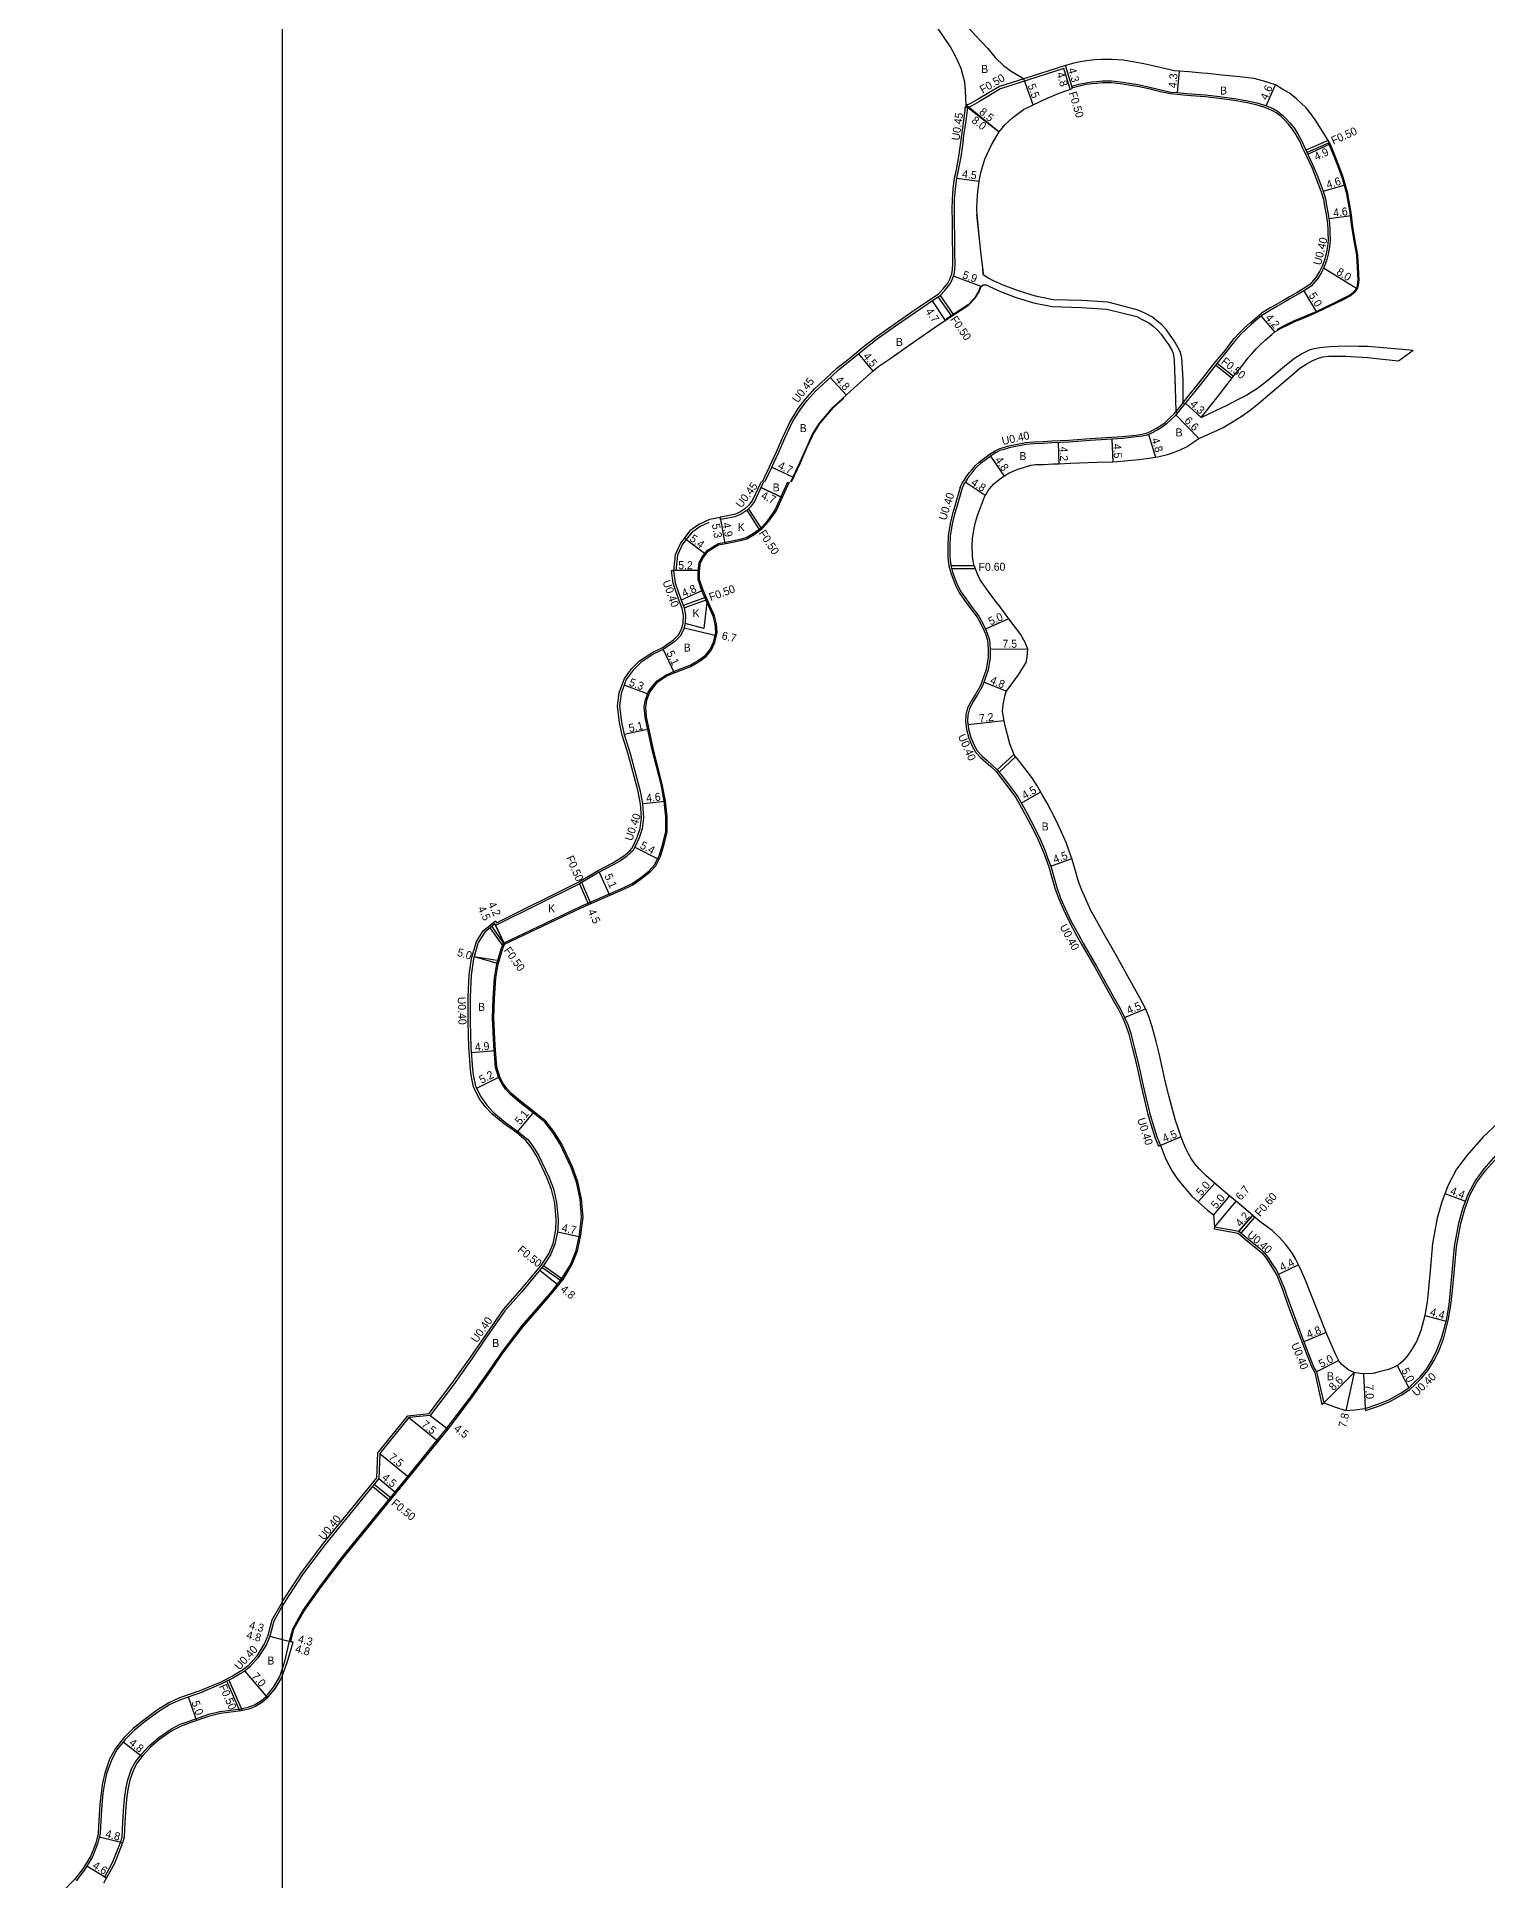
# Model space of a CAD drawing. Header units: metres. Extents: x 0 to 4000, y -99000 to -96000.
# Drawn here: x 3151 to 3440.8, y -97726.1 to -97357.6 of the extents above; entities that cross this region are included whole.
import ezdxf

# ---------------------------------------------------------------- set-up
doc = ezdxf.new("R2010")
doc.units = ezdxf.units.M
doc.header["$LTSCALE"] = 2.5
for name, color, linetype in [('側溝・桝', 7, 'Continuous'), ('図郭', 7, 'Continuous'), ('幅員', 7, 'Continuous'), ('歩道・分離帯・安全施設', 7, 'Continuous'), ('舗装', 7, 'Continuous'), ('道路', 7, 'Continuous')]:
    doc.layers.add(name, color=color, linetype=linetype)
doc.styles.get("Standard").update_dxf_attribs({"font": ''})
doc.styles.get('Standard').set_extended_font_data('@MS PGothic')

msp = doc.modelspace()

# ---------------------------------------------------------------- linework, layer by layer
at = {"layer": '側溝・桝'}
for points in [[(3348.19, -97366.02), (3343.35, -97367.58), (3339.09, -97370.1), (3337.68, -97370.88), (3337.18, -97371.17), (3336.69, -97371.19)], [(3295.96, -97446.57), (3296.9, -97444.58), (3298.77, -97440.62), (3300.06, -97437.68), (3301.15, -97435.26), (3301.53, -97434.5), (3302.29, -97433.28), (3303.13, -97431.91), (3304.53, -97430.1), (3306.37, -97427.99), (3308.5, -97426.03), (3310.85, -97423.87), (3313.14, -97422.05), (3313.5, -97421.77), (3316.11, -97419.62), (3318.64, -97417.66), (3322.29, -97415.05), (3327.37, -97411.53), (3330.08, -97409.71), (3331.17, -97409), (3332.1, -97408.02), (3333.03, -97406.84), (3333.44, -97406.04), (3333.83, -97404.98), (3333.96, -97404.15), (3334.04, -97402.94), (3334, -97401.02), (3333.95, -97397.94), (3333.93, -97394.49), (3333.87, -97392.07), (3333.92, -97390.07), (3334.1, -97388.03), (3334.38, -97385.81), (3334.66, -97384.52), (3335.23, -97381.52), (3335.57, -97379.21), (3335.81, -97377.28), (3336.22, -97374.37), (3336.51, -97372.25), (3336.49, -97371.69), (3336.68, -97371.69)], [(3404.04, -97380.07), (3405.81, -97383.9), (3406.57, -97385.78), (3407.65, -97388.63), (3408.08, -97390.08), (3408.23, -97390.98), (3408.69, -97393.52), (3408.88, -97395), (3408.95, -97396.17), (3408.98, -97396.78), (3409.04, -97398.17), (3408.92, -97399.56), (3408.65, -97400.97), (3408.31, -97402.3), (3407.82, -97403.49), (3407.32, -97404.53), (3406.57, -97405.75), (3405.71, -97406.74), (3405.34, -97407.13), (3404.06, -97408.02), (3402.8, -97408.72), (3401.27, -97409.61), (3399.96, -97410.37), (3398.57, -97411.17), (3397.44, -97411.83), (3395.7, -97412.85)], [(3409.02, -97378.34), (3404.59, -97380.29)], [(3409.26, -97378.78), (3404.8, -97380.74)], [(3331.04, -97409.63), (3333.74, -97413.48)], [(3331.46, -97409.35), (3334.15, -97413.2)], [(3386.55, -97423.24), (3389.83, -97425.86)], [(3386.85, -97422.84), (3390.13, -97425.47)], [(3380.33, -97431.05), (3379.68, -97431.88), (3378.88, -97432.85)], [(3295.69, -97446.57), (3294.01, -97450.26), (3293.27, -97451.25), (3292.46, -97451.99), (3291.47, -97452.65), (3290.75, -97452.99), (3290.31, -97453.12), (3288.32, -97453.52), (3287.51, -97453.67), (3287.52, -97453.72)], [(3335.51, -97447.7), (3334.34, -97451.68), (3333.94, -97452.95), (3333.5, -97454.89), (3333.07, -97457.41), (3333.01, -97459.43), (3333.04, -97461.69), (3333.24, -97463.41), (3333.59, -97464.79), (3334.48, -97467.08), (3335.21, -97468.67), (3336.42, -97470.38), (3337.35, -97471.65), (3338.89, -97473.67), (3339.92, -97475.61), (3340.53, -97476.97), (3340.94, -97478.26), (3341.05, -97480.03), (3341.05, -97481.66), (3340.7, -97484.1), (3339.91, -97486.35), (3339.52, -97487.3), (3338.52, -97489.05), (3337.82, -97490.23), (3336.98, -97491.78), (3336.6, -97493.19), (3336.57, -97494.42), (3336.77, -97496.1), (3337.22, -97497.83), (3337.98, -97499.57), (3338.54, -97500.61), (3339.58, -97501.73), (3340.63, -97502.62), (3341.58, -97503.51), (3342.6, -97504.45), (3343.49, -97505.55), (3345.81, -97508.6), (3346.65, -97509.81), (3347.76, -97511.79), (3348.5, -97513.07), (3350.08, -97516.12), (3351.09, -97518.18), (3352.1, -97520.49), (3352.59, -97521.87), (3353.19, -97523.56), (3353.79, -97525.68), (3354.4, -97527.8), (3355.18, -97529.94), (3356.12, -97532.06), (3357.17, -97534.37), (3358.75, -97537.26), (3359.79, -97539.12), (3362.38, -97543.63), (3364.52, -97547.45), (3366.11, -97550.33), (3367.1, -97552.05), (3367.99, -97553.83), (3368.59, -97555.26), (3369.18, -97556.98), (3369.89, -97559.7), (3370.53, -97562.27), (3370.91, -97564.04), (3371.66, -97567.43), (3372.35, -97570.22), (3372.93, -97572.81), (3373.82, -97575.7), (3374.48, -97577.81), (3375.13, -97579.42)], [(3292.82, -97452.28), (3295.45, -97456.29)], [(3295.86, -97455.99), (3293.19, -97451.94)], [(3200, -97670.59), (3200.39, -97669.93), (3203.69, -97664.83), (3208.27, -97658.8), (3218.91, -97645.71), (3219.12, -97640.7), (3219.41, -97640.34), (3225.12, -97633.29), (3229.34, -97632.85), (3233.88, -97626.87), (3237.53, -97621.7), (3240.2, -97617.83), (3244.2, -97612.08), (3247.5, -97608.3), (3250.07, -97605.29), (3251.88, -97603.03), (3253.27, -97600.95), (3254.12, -97598.85), (3254.71, -97596.15), (3254.75, -97594.01), (3254.45, -97590.7), (3253.81, -97588.07), (3252.91, -97585.68), (3250.95, -97581.54), (3249.76, -97579.63), (3248.71, -97578.27), (3246.87, -97576.77), (3244.07, -97574.73), (3241.88, -97572.91), (3240.57, -97571.44), (3239.39, -97569.85), (3238.22, -97567.55), (3237.77, -97565.18), (3237.64, -97564.06), (3237.29, -97559.63), (3237.14, -97554.52), (3237.13, -97549.53), (3237.34, -97545.18), (3237.85, -97541.87), (3238.82, -97538.51), (3240.16, -97536.34), (3242.61, -97534.33), (3242.81, -97534.74), (3259.25, -97526.58), (3263.17, -97524.27), (3265.92, -97522.83), (3267.15, -97522.12), (3268.46, -97521.24), (3269.54, -97520.28), (3269.85, -97519.91), (3270.14, -97519.43), (3270.95, -97517.6), (3271.53, -97515.88), (3271.78, -97513.79), (3271.6, -97510.96), (3271.08, -97508.25), (3269.12, -97501), (3267.95, -97497.21), (3267.41, -97494.7), (3267, -97491.39), (3267.32, -97488.8), (3268.39, -97485.91), (3269.82, -97484), (3271.38, -97482.4), (3274.08, -97480.65), (3275.94, -97479.78), (3278.21, -97478.2), (3279.22, -97477.18), (3279.8, -97476.03), (3280.15, -97474.82), (3280.22, -97473.28), (3279.95, -97471.9), (3279.36, -97470.35), (3278.11, -97466.84), (3277.81, -97464.29), (3278.21, -97464.28)], [(3333.63, -97463.34), (3338.27, -97463.29)], [(3333.79, -97463.93), (3338.5, -97463.89)], [(3284.74, -97469.65), (3280.16, -97471.32)], [(3280.34, -97471.79), (3284.94, -97470.1)], [(3342.9, -97504.18), (3346.19, -97501.09)], [(3343.27, -97504.65), (3346.56, -97501.56)], [(3259.44, -97526.93), (3261.24, -97531.06)], [(3261.7, -97530.86), (3259.87, -97526.68)], [(3241.48, -97535.77), (3244.19, -97539.58)], [(3244.41, -97539.03), (3241.87, -97535.45)], [(3375.5, -97579.27), (3375.13, -97579.42)], [(3416.4, -97631.87), (3416.49, -97632.27), (3419.29, -97631.29), (3421.36, -97630.48), (3423.61, -97629.18), (3425.38, -97628.02), (3426.39, -97627.05), (3427.7, -97625.8), (3429.02, -97624.21), (3430.17, -97622.33), (3431.13, -97620.36), (3432.11, -97617.7), (3433.04, -97614.28), (3433.57, -97611.17), (3433.86, -97608.31), (3434.19, -97604.71), (3434.65, -97599.5), (3435.52, -97594.88), (3436.32, -97591.99), (3437.37, -97589.19), (3438.76, -97586.61), (3440.53, -97584.21), (3443.32, -97581.04)], [(3391.2, -97596.42), (3393.94, -97593.23)], [(3391.66, -97596.81), (3394.39, -97593.62)], [(3386.3, -97595.53), (3386.23, -97595.93)], [(3386.23, -97595.93), (3391.03, -97596.79), (3392.5, -97598.05), (3394.96, -97600.04), (3395.74, -97600.76), (3396.66, -97601.82), (3397.59, -97603.26), (3398.32, -97604.43), (3398.75, -97605.21), (3399.83, -97607.86), (3400.4, -97609.48), (3401.53, -97612.56), (3403.81, -97618.65), (3405.69, -97623.47), (3406.33, -97624.68), (3407.79, -97631.02), (3408.13, -97630.72)], [(3255.82, -97606.42), (3251.89, -97603.65)], [(3252.2, -97603.26), (3256.14, -97606.03)], [(3218.04, -97647.41), (3221.53, -97650.26)], [(3221.85, -97649.87), (3218.36, -97647.03)], [(3200, -97670.59), (3199.48, -97671.48), (3197.95, -97674.2), (3197.15, -97677.24), (3196.47, -97678.85), (3194.87, -97681.42), (3193.18, -97683.28), (3192.28, -97684.05)], [(3192.28, -97684.05), (3190.08, -97685.35), (3187.57, -97686.6), (3183.52, -97688.31), (3179.49, -97689.71), (3177.37, -97690.7), (3175.09, -97692.07), (3172.43, -97694.07), (3170.21, -97695.86), (3168.28, -97697.77), (3166.65, -97699.84), (3165.48, -97701.97), (3164.53, -97704.76), (3164.07, -97706.77), (3163.79, -97708.78), (3163.56, -97711.05), (3163.38, -97714.22), (3163.22, -97716.79), (3162.73, -97718.75), (3161.74, -97721.29), (3160.14, -97723.87), (3158.5, -97726), (3156.04, -97728.53)], [(3191.51, -97692.32), (3188.9, -97686.38)], [(3189.34, -97686.16), (3192.02, -97692.23)]]:
    msp.add_lwpolyline(points, dxfattribs=at)
at = {"layer": '側溝・桝', "flags": 128}
for points in [[(3357.44, -97368.11), (3356.2, -97363.97), (3343.56, -97368.04), (3339.34, -97370.53), (3337.92, -97371.32), (3337.33, -97371.66), (3336.94, -97371.68)], [(3357.77, -97367.46), (3356.53, -97363.33)], [(3404.04, -97380.07), (3403.34, -97378.5), (3402.63, -97377.2), (3401.81, -97376.01), (3401.08, -97375.07), (3400.32, -97374.24), (3399.61, -97373.56), (3398.66, -97372.82), (3397.71, -97372.27), (3396.2, -97371.68), (3394.67, -97371.23), (3392.48, -97370.74), (3390.17, -97370.35), (3387.28, -97369.93), (3384.45, -97369.64), (3383.45, -97369.56), (3380.77, -97369.32), (3378.82, -97369.16), (3377.54, -97369.04), (3375.49, -97368.6), (3373.54, -97368.11), (3371.26, -97367.62), (3369.19, -97367.25), (3367.48, -97366.99), (3365.7, -97366.84), (3363.92, -97366.84), (3362.8, -97366.92), (3361.84, -97367.04), (3360.66, -97367.18), (3359.32, -97367.48), (3358.27, -97367.74), (3357.88, -97367.84)], [(3335.51, -97447.7), (3335.89, -97446.83), (3336.32, -97446.19), (3336.84, -97445.37), (3337.34, -97444.72), (3337.85, -97444.09), (3338.53, -97443.29), (3339.29, -97442.64), (3340.16, -97441.98), (3340.94, -97441.39), (3341.5, -97441.01), (3342.47, -97440.41), (3343.28, -97439.96), (3343.88, -97439.78), (3345.2, -97439.41), (3346.85, -97439.03), (3348.53, -97438.75), (3350.22, -97438.56), (3352.09, -97438.49), (3353.78, -97438.41), (3355.55, -97438.35), (3357.22, -97438.24), (3361.45, -97437.95), (3364.74, -97437.74), (3367.94, -97437.51), (3370.59, -97437.23), (3371.84, -97437.06), (3372.67, -97436.87), (3373.41, -97436.59), (3374.75, -97435.87), (3375.59, -97435.31), (3376.47, -97434.69), (3377.34, -97433.86), (3378.22, -97433.02), (3379.37, -97431.63), (3380.59, -97430.08), (3383.21, -97426.89), (3386.54, -97422.59), (3388.48, -97420.23), (3389.36, -97419.05), (3390.26, -97417.96), (3391.3, -97416.8), (3392.34, -97415.78), (3393.42, -97414.79), (3394.79, -97413.64), (3395.7, -97412.85)]]:
    msp.add_lwpolyline(points, dxfattribs=at)
at = {"layer": '図郭'}
for points in [[(2400, -97200), (3200, -97200), (3200, -97800), (2400, -97800)], [(3200, -97200), (3200, -97800), (4000, -97800), (4000, -97200)]]:
    msp.add_lwpolyline(points, close=True, dxfattribs=at)
at = {"layer": '幅員'}
for points in [[(3350.05, -97371.2), (3348.19, -97366.02)], [(3357.91, -97367.93), (3356.53, -97363.33)], [(3357.77, -97367.46), (3356.53, -97363.33)], [(3379.23, -97364.48), (3378.88, -97368.77)], [(3336.69, -97371.19), (3343.26, -97376.58)], [(3336.94, -97371.68), (3343.26, -97376.58)], [(3334.83, -97385.89), (3339.29, -97386.45)], [(3339.67, -97407.5), (3334.13, -97405.47)], [(3408.11, -97403.81), (3414.92, -97408.01)], [(3329.86, -97410.4), (3332.48, -97414.31)], [(3398.4, -97416.6), (3395.64, -97413.43)], [(3315.18, -97420.97), (3318.03, -97424.45)], [(3312.77, -97429.24), (3309.51, -97425.71)], [(3378.57, -97433.22), (3383.21, -97437.92)], [(3297.85, -97443.63), (3302.1, -97445.64)], [(3340.47, -97449.33), (3336.47, -97446.68)], [(3299.92, -97449.7), (3295.65, -97447.75)], [(3287.52, -97453.72), (3288.46, -97458.93)], [(3287.59, -97454.11), (3288.46, -97458.93)], [(3284.65, -97461.1), (3280.35, -97457.83)], [(3283.41, -97464.31), (3278.21, -97464.28)], [(3284.12, -97468.26), (3279.73, -97470.21)], [(3280.3, -97475.76), (3286.79, -97477.31)], [(3345.12, -97474), (3340.55, -97476.04)], [(3276.14, -97480.13), (3278.31, -97484.74)], [(3341.45, -97480.01), (3348.95, -97480)], [(3273.3, -97489.08), (3268.33, -97487.23)], [(3344.67, -97488.46), (3340.22, -97486.66)], [(3344.22, -97494.38), (3337.06, -97495.2)], [(3273.32, -97496.04), (3268.34, -97497.11)], [(3347.66, -97510.8), (3351.58, -97508.59)], [(3272.1, -97510.92), (3276.57, -97510.41)], [(3270.5, -97519.61), (3275.3, -97522.09)], [(3263.36, -97524.62), (3265.39, -97529.24)], [(3353.57, -97523.44), (3357.81, -97521.92)], [(3259.44, -97526.93), (3261.24, -97531.06)], [(3242.47, -97534.97), (3244.41, -97539.03)], [(3242.62, -97535.28), (3244.41, -97539.03)], [(3238.37, -97541.51), (3243.18, -97542.9)], [(3368.35, -97553.66), (3372.51, -97551.93)], [(3237.77, -97560.71), (3242.66, -97560.31)], [(3243.46, -97565.51), (3238.83, -97567.87)], [(3247.11, -97576.46), (3250.34, -97572.51)], [(3432.36, -97588.87), (3436.48, -97590.42)], [(3255.04, -97596.53), (3259.63, -97597.54)], [(3251.47, -97604.17), (3255.22, -97607.17)], [(3428.35, -97613.24), (3432.6, -97614.4)], [(3225.33, -97633.67), (3231.15, -97638.39)], [(3229.55, -97633.23), (3233.13, -97635.95)], [(3219.51, -97640.85), (3225.33, -97645.58)], [(3219.31, -97645.86), (3222.8, -97648.7)], [(3197.53, -97677.37), (3200, -97678.02)], [(3197.53, -97677.37), (3200, -97678.02)], [(3200, -97678.02), (3202.17, -97678.59)], [(3200, -97678.02), (3201.69, -97678.46)], [(3192.52, -97684.38), (3197.08, -97689.69)], [(3181.21, -97689.53), (3182.86, -97694.25)], [(3168.24, -97698.47), (3172.01, -97701.44)], [(3168.1, -97718.71), (3163.44, -97717.56)], [(3160.97, -97723.29), (3164.88, -97725.71)]]:
    msp.add_lwpolyline(points, dxfattribs=at)
at = {"layer": '幅員', "flags": 128}
for points in [[(3396.63, -97371.42), (3398.49, -97367.21)], [(3404.95, -97381.07), (3409.4, -97379.02)], [(3408.03, -97388.5), (3412.44, -97387.19)], [(3413.72, -97393.42), (3409.15, -97393.99)], [(3406.78, -97412.68), (3404.25, -97408.37)], [(3380.49, -97430.85), (3383.66, -97433.75)], [(3355.09, -97438.76), (3355.23, -97442.96)], [(3365.79, -97438.07), (3365.98, -97442.57)], [(3373.12, -97437.13), (3374.55, -97441.66)], [(3341.53, -97441.47), (3344.25, -97445.43)], [(3379.66, -97577.54), (3375.5, -97579.27)], [(3386.35, -97586.78), (3383.06, -97590.55)], [(3389.29, -97589.3), (3386.09, -97593.14)], [(3390.59, -97590.38), (3386.3, -97595.53)], [(3393.94, -97593.23), (3391.2, -97596.42)], [(3403.08, -97603.12), (3399.11, -97605.04)], [(3408.62, -97616.68), (3404.18, -97618.51)], [(3411.14, -97622.23), (3406.7, -97624.54)], [(3422.82, -97623.27), (3425.13, -97627.71)], [(3414.24, -97624.67), (3408.13, -97630.72)], [(3414.24, -97624.67), (3412.54, -97632.28)], [(3416.11, -97624.88), (3416.4, -97631.87)]]:
    msp.add_lwpolyline(points, dxfattribs=at)
at = {"layer": '歩道・分離帯・安全施設'}
for points in [[(3398.85, -97416.11), (3399.66, -97415.64), (3400.79, -97415.09), (3402.17, -97414.39), (3403.98, -97413.68), (3405.52, -97413.02), (3406.7, -97412.5), (3411.99, -97409.96), (3413.29, -97409.24), (3414.26, -97408.45), (3414.74, -97407.91), (3414.89, -97407.28), (3415.04, -97406.27), (3414.95, -97404.93), (3414.74, -97401.26), (3414.24, -97398.39), (3413.79, -97395.63), (3413.44, -97392.79), (3412.96, -97390.17), (3412.77, -97389), (3411.81, -97385.76), (3411.19, -97383.94), (3410.16, -97381.33), (3409.22, -97379.11), (3409.08, -97378.86)], [(3339.58, -97407.46), (3339.18, -97408.55), (3338.35, -97409.84), (3337.07, -97411.17), (3334.43, -97412.9), (3332.87, -97413.92), (3332.62, -97414.09)], [(3200, -97684.06), (3200.53, -97682.46), (3201.43, -97678.39), (3202.09, -97675.87), (3203.31, -97673.69), (3204.12, -97672.32), (3207.44, -97667.54), (3211.91, -97661.67), (3225.34, -97645.14), (3232.92, -97635.78), (3237.61, -97629.6), (3241.33, -97624.35), (3244.01, -97620.44), (3248.03, -97615.19), (3251.23, -97611.52), (3253.87, -97608.43), (3255.91, -97605.87), (3257.59, -97603.14), (3258.75, -97600.28), (3259.43, -97597.16), (3259.84, -97593.61), (3259.57, -97589.99), (3258.83, -97586.59), (3257.73, -97583.64), (3255.54, -97579.03), (3254.06, -97576.64), (3252.47, -97574.6), (3250.17, -97572.72), (3247.47, -97570.64), (3245.6, -97569.07), (3244.71, -97568.07), (3243.93, -97567.03), (3243.21, -97565.61), (3242.65, -97563.68), (3242.3, -97559.31), (3242.03, -97553.83), (3242.14, -97549.88), (3242.44, -97545.76), (3242.87, -97542.98), (3243.74, -97539.97), (3244.19, -97538.83), (3259.6, -97531.48), (3268.15, -97527.74), (3269.96, -97526.91), (3271.64, -97525.66), (3273.35, -97524.36), (3274.42, -97523.18), (3275.36, -97521.37), (3276.09, -97518.94), (3276.63, -97516.52), (3276.64, -97513.55), (3276.3, -97510.45), (3275.7, -97507.07), (3273.87, -97499.93), (3272.52, -97493.61), (3272.36, -97491.6), (3272.59, -97490.19), (3273.21, -97488.53), (3274.09, -97487.35), (3274.91, -97486.35), (3276.63, -97485.23), (3278.21, -97484.49), (3281.55, -97483.25), (3283.19, -97482.26), (3284.51, -97481.28), (3285.5, -97480.13), (3286.19, -97478.65), (3286.66, -97476.69), (3286.54, -97475.01), (3286.11, -97473.47), (3285.28, -97471.53), (3283.86, -97468.36), (3283.13, -97466.13), (3283.14, -97464.29), (3283.34, -97462.69), (3283.92, -97461.61), (3284.96, -97460.24), (3286.03, -97459.57), (3287.17, -97458.89), (3289.27, -97458.51), (3291.53, -97458.05), (3292.73, -97457.7), (3294.18, -97456.87), (3295.75, -97455.73), (3297.07, -97454.3), (3298.44, -97452.31), (3301.05, -97446.57)], [(3285.24, -97454.7), (3283.51, -97455.54), (3281.78, -97456.75), (3280.01, -97459.08), (3278.99, -97461.27), (3278.69, -97464.33)], [(3196.76, -97689.43), (3198.3, -97687.52), (3199.54, -97685.43), (3200, -97684.06)], [(3164.53, -97725.51), (3166.1, -97722.62), (3167.71, -97718.59), (3167.98, -97717.52), (3168.17, -97714.51), (3168.34, -97711.42), (3168.55, -97709.35), (3168.79, -97707.64), (3169.15, -97706.07), (3169.89, -97703.91), (3170.66, -97702.5), (3171.86, -97700.98), (3173.4, -97699.27), (3175.31, -97697.61), (3177.76, -97695.94), (3179.62, -97694.98), (3181.38, -97694.34), (3185.35, -97692.96), (3187.53, -97692.46), (3189.7, -97692.15), (3191.75, -97691.88), (3193.2, -97691.58), (3194.45, -97691.07), (3195.84, -97690.22), (3196.76, -97689.43)]]:
    msp.add_lwpolyline(points, dxfattribs=at)
at = {"layer": '歩道・分離帯・安全施設', "flags": 128}
for points in [[(3338.75, -97393.12), (3339.25, -97398.1), (3339.6, -97401.15), (3339.87, -97403.24), (3340.02, -97404.82), (3340, -97405.18)], [(3301.77, -97446.57), (3303.55, -97442.79), (3304.86, -97439.81), (3305.89, -97437.51), (3306.12, -97437.07), (3306.76, -97436.03), (3307.46, -97434.89), (3308.66, -97433.5), (3310.2, -97431.73), (3312.13, -97429.96), (3312.23, -97429.87)]]:
    msp.add_lwpolyline(points, dxfattribs=at)
at = {"layer": '舗装'}
for points in [[(3295.65, -97447.75), (3299.92, -97449.7)], [(3284.94, -97470.1), (3284.24, -97475.94), (3280.55, -97474.88)], [(3263.36, -97524.62), (3265.39, -97529.24)], [(3238.37, -97541.51), (3243.36, -97542.27)]]:
    msp.add_lwpolyline(points, dxfattribs=at)
at = {"layer": '道路'}
for points in [[(3333.08, -97350.75), (3335.54, -97354.01), (3338.47, -97357.27), (3340.98, -97359.95), (3342.48, -97361.72), (3344.21, -97363.39), (3345.87, -97364.63), (3347.46, -97365.57), (3348.19, -97366.02)], [(3336.68, -97371.69), (3336.69, -97371.19), (3336.56, -97368.39), (3336.44, -97366.65), (3335.66, -97363.94), (3334.7, -97361.76), (3333.55, -97359.59), (3331.14, -97356.07), (3328.79, -97353.11)], [(3383.66, -97433.75), (3386.8, -97429.76), (3390.13, -97425.47), (3392.11, -97423.07), (3392.99, -97421.88), (3393.74, -97420.97), (3394.62, -97419.99), (3395.51, -97419.11), (3396.46, -97418.25), (3397.78, -97417.14), (3398.4, -97416.6), (3399.75, -97415.81), (3400.88, -97415.27), (3402.25, -97414.57), (3404.05, -97413.86), (3405.6, -97413.2), (3406.78, -97412.68), (3412.09, -97410.13), (3413.4, -97409.4), (3414.4, -97408.6), (3414.92, -97408.01), (3415.09, -97407.32), (3415.24, -97406.27), (3415.15, -97404.91), (3414.94, -97401.24), (3414.44, -97398.36), (3413.99, -97395.6), (3413.63, -97392.76), (3413.16, -97390.13), (3412.96, -97388.96), (3412, -97385.7), (3411.38, -97383.87), (3410.34, -97381.25), (3409.4, -97379.02), (3408.82, -97377.99), (3406.61, -97374.47), (3405.62, -97373.1), (3404.55, -97371.74), (3403.68, -97370.96), (3402.69, -97370), (3401.3, -97368.91), (3399.74, -97368.02), (3398.49, -97367.21), (3396.19, -97366.47), (3394.22, -97365.96), (3391.33, -97365.62), (3387.86, -97365.27), (3384.88, -97364.96), (3383.83, -97364.88), (3381.17, -97364.64), (3379.23, -97364.48), (3378.26, -97364.39), (3376.56, -97364.02), (3374.61, -97363.53), (3372.17, -97363.01), (3369.97, -97362.61), (3368.03, -97362.31), (3365.89, -97362.14), (3363.75, -97362.14), (3362.35, -97362.24), (3361.27, -97362.37), (3359.87, -97362.54), (3358.23, -97362.91), (3356.53, -97363.33), (3348.19, -97366.02)], [(3340.1, -97405.18), (3340.12, -97404.82), (3339.97, -97403.23), (3339.7, -97401.14), (3339.35, -97398.08), (3338.85, -97393.12), (3338.82, -97392.07), (3338.87, -97390.36), (3339.03, -97388.56), (3339.34, -97386.09), (3339.62, -97384.77), (3340.41, -97382.07), (3341.7, -97379.37), (3343.26, -97376.58), (3344.51, -97375.12), (3346.03, -97373.72), (3348.16, -97372.13), (3350.05, -97371.2), (3352.74, -97369.97), (3355.3, -97368.91), (3357.91, -97367.93), (3357.77, -97367.46), (3359.22, -97367.09), (3360.6, -97366.79), (3361.79, -97366.64), (3362.77, -97366.52), (3363.9, -97366.44), (3365.71, -97366.44), (3367.53, -97366.59), (3369.26, -97366.85), (3371.34, -97367.23), (3373.63, -97367.72), (3375.58, -97368.21), (3377.6, -97368.65), (3378.86, -97368.77), (3380.8, -97368.93), (3383.48, -97369.16), (3384.49, -97369.24), (3387.33, -97369.54), (3390.23, -97369.96), (3392.56, -97370.34), (3394.77, -97370.84), (3396.33, -97371.3), (3397.88, -97371.91), (3398.89, -97372.49), (3399.87, -97373.25), (3400.6, -97373.96), (3401.38, -97374.81), (3402.14, -97375.77), (3402.97, -97376.99), (3403.7, -97378.32), (3404.41, -97379.91), (3406.18, -97383.74), (3406.94, -97385.63), (3408.03, -97388.5), (3408.47, -97389.99), (3408.62, -97390.92), (3409.09, -97393.46), (3409.27, -97394.96), (3409.35, -97396.15), (3409.38, -97396.76), (3409.44, -97398.18), (3409.32, -97399.62), (3409.04, -97401.06), (3408.7, -97402.43), (3408.18, -97403.66), (3407.67, -97404.72), (3406.89, -97405.99), (3406.01, -97407), (3405.6, -97407.44), (3404.27, -97408.35), (3403, -97409.06), (3401.47, -97409.96), (3400.16, -97410.71), (3398.77, -97411.52), (3397.64, -97412.17), (3395.94, -97413.17), (3395.05, -97413.95), (3393.68, -97415.09), (3392.62, -97416.07), (3391.59, -97417.08), (3390.56, -97418.22), (3389.68, -97419.29), (3388.8, -97420.48), (3386.85, -97422.84), (3383.52, -97427.14), (3380.9, -97430.33), (3380.33, -97431.05)], [(3296.46, -97446.57), (3297.31, -97444.78), (3299.18, -97440.8), (3300.47, -97437.86), (3301.56, -97435.45), (3301.93, -97434.72), (3302.67, -97433.52), (3303.5, -97432.17), (3304.87, -97430.38), (3306.69, -97428.31), (3308.81, -97426.36), (3311.14, -97424.21), (3313.42, -97422.4), (3313.78, -97422.12), (3316.39, -97419.97), (3318.91, -97418.02), (3322.55, -97415.42), (3327.62, -97411.9), (3330.33, -97410.09), (3331.46, -97409.35), (3332.44, -97408.31), (3333.41, -97407.09), (3333.86, -97406.22), (3334.27, -97405.09), (3334.41, -97404.2), (3334.49, -97402.95), (3334.45, -97401.01), (3334.4, -97397.94), (3334.37, -97394.48), (3334.32, -97392.07), (3334.37, -97390.1), (3334.55, -97388.08), (3334.83, -97385.89), (3335.1, -97384.61), (3335.67, -97381.59), (3336.01, -97379.27), (3336.25, -97377.34), (3336.67, -97374.43), (3336.96, -97372.27), (3336.94, -97371.68), (3336.68, -97371.69)], [(3380.03, -97430.78), (3380.05, -97426.18), (3379.87, -97422.79), (3379.78, -97421.81), (3379.67, -97421.29), (3379.44, -97420.55), (3379.05, -97419.78), (3378.23, -97418.41), (3377.42, -97417.28), (3376.7, -97416.21), (3375.8, -97415.21), (3374.82, -97414.38), (3373.92, -97413.69), (3372.37, -97412.88), (3371.03, -97412.28), (3365.04, -97410.68), (3359.77, -97410.3), (3354.05, -97410.17), (3350.57, -97409.49), (3346.93, -97408.34), (3344.08, -97407.27), (3341.98, -97406.31), (3341.02, -97405.78), (3340.1, -97405.18)], [(3321.64, -97421.85), (3325.26, -97419.26), (3330.27, -97415.79), (3332.93, -97414.01), (3334.49, -97412.98), (3337.13, -97411.25), (3338.43, -97409.9), (3339.27, -97408.6), (3339.67, -97407.5)], [(3339.67, -97407.5), (3340.05, -97407.19), (3340.67, -97407.18), (3341.35, -97407.56), (3343.54, -97408.56), (3346.47, -97409.66), (3350.16, -97410.82), (3353.9, -97411.56), (3359.71, -97411.7), (3364.81, -97412.07), (3370.82, -97413.56), (3371.74, -97414.06), (3373.2, -97414.82), (3373.98, -97415.42), (3374.87, -97416.17), (3375.64, -97417.03), (3376.32, -97418.04), (3377.11, -97419.15), (3377.88, -97420.42), (3378.08, -97420.9), (3378.2, -97421.68), (3378.22, -97422.24), (3378.32, -97424.23), (3378.44, -97427.81), (3378.59, -97432.57), (3378.88, -97432.85)], [(3301.66, -97446.57), (3303.46, -97442.75), (3304.77, -97439.77), (3305.8, -97437.47), (3306.03, -97437.02), (3306.67, -97435.98), (3307.37, -97434.84), (3308.58, -97433.43), (3310.13, -97431.66), (3312.06, -97429.89), (3314.26, -97427.86), (3318.03, -97424.45), (3319.2, -97423.49), (3321.64, -97421.85)], [(3383.21, -97437.92), (3386.05, -97436.67), (3388.04, -97435.69), (3390.05, -97434.53), (3391.84, -97433.37), (3393.47, -97432.25), (3395.11, -97430.94), (3396.49, -97429.75), (3400.02, -97426.73), (3401.75, -97425.23), (3403.38, -97423.87), (3404.66, -97423.06), (3405.8, -97422.37), (3406.89, -97421.94), (3407.93, -97421.62), (3409.1, -97421.47), (3410.4, -97421.45), (3412.55, -97421.49), (3414.7, -97421.6), (3416.93, -97421.75), (3419.93, -97422.06), (3423.1, -97422.38)], [(3423.1, -97422.38), (3426.04, -97420.23)], [(3378.88, -97432.85), (3378.52, -97433.29), (3377.62, -97434.15), (3376.72, -97435), (3375.82, -97435.64), (3374.96, -97436.22), (3373.58, -97436.95), (3372.79, -97437.25), (3371.92, -97437.46), (3370.63, -97437.62), (3367.98, -97437.91), (3364.76, -97438.14), (3361.48, -97438.35), (3357.25, -97438.64), (3355.57, -97438.75), (3353.8, -97438.81), (3352.11, -97438.89), (3350.26, -97438.96), (3348.59, -97439.15), (3346.92, -97439.43), (3345.3, -97439.79), (3343.99, -97440.17), (3343.43, -97440.33), (3342.68, -97440.75), (3341.72, -97441.34), (3341.18, -97441.71), (3340.41, -97442.3), (3339.54, -97442.95), (3338.82, -97443.57), (3338.16, -97444.35), (3337.65, -97444.96), (3337.17, -97445.6), (3336.65, -97446.4), (3336.24, -97447.02), (3335.89, -97447.84), (3334.72, -97451.79), (3334.33, -97453.05), (3333.9, -97454.97), (3333.47, -97457.45), (3333.41, -97459.43), (3333.44, -97461.66), (3333.63, -97463.34), (3333.98, -97464.67), (3334.85, -97466.93), (3335.56, -97468.47), (3336.74, -97470.14), (3337.67, -97471.41), (3339.22, -97473.45), (3340.28, -97475.43), (3340.9, -97476.83), (3341.34, -97478.19), (3341.45, -97480.01), (3341.45, -97481.69), (3341.09, -97484.2), (3340.29, -97486.49), (3339.89, -97487.48), (3338.87, -97489.25), (3338.17, -97490.43), (3337.35, -97491.93), (3337, -97493.25), (3336.97, -97494.4), (3337.16, -97496.03), (3337.6, -97497.7), (3338.34, -97499.39), (3338.86, -97500.38), (3339.85, -97501.44), (3340.89, -97502.32), (3341.85, -97503.22), (3342.9, -97504.18), (3343.8, -97505.3), (3346.13, -97508.36), (3346.99, -97509.59), (3348.11, -97511.59), (3348.85, -97512.88), (3350.44, -97515.94), (3351.45, -97518.02), (3352.47, -97520.34), (3352.96, -97521.74), (3353.57, -97523.44), (3354.18, -97525.57), (3354.78, -97527.68), (3355.55, -97529.79), (3356.49, -97531.89), (3357.53, -97534.19), (3359.1, -97537.06), (3360.14, -97538.93), (3362.72, -97543.43), (3364.87, -97547.26), (3366.46, -97550.13), (3367.45, -97551.86), (3368.35, -97553.66), (3368.96, -97555.11), (3369.57, -97556.87), (3370.28, -97559.6), (3370.92, -97562.18), (3371.3, -97563.96), (3372.05, -97567.34), (3372.74, -97570.13), (3373.32, -97572.7), (3374.2, -97575.58), (3374.86, -97577.68), (3375.5, -97579.27), (3376.61, -97581.97), (3377.26, -97583.28), (3377.86, -97584.37), (3378.8, -97585.81), (3379.84, -97587.16), (3381.77, -97589.42), (3384.94, -97592.19), (3386.09, -97593.14), (3386.3, -97595.53), (3391.2, -97596.42), (3392.75, -97597.74), (3395.23, -97599.73), (3396.03, -97600.48), (3396.99, -97601.58), (3397.93, -97603.05), (3398.67, -97604.22), (3399.11, -97605.04), (3400.21, -97607.72), (3400.77, -97609.35), (3401.91, -97612.42), (3404.18, -97618.51), (3406.06, -97623.3), (3406.7, -97624.54), (3408.13, -97630.72), (3410.46, -97631.57), (3412.54, -97632.28), (3414.37, -97632.11), (3416.4, -97631.87), (3419.15, -97630.92), (3421.18, -97630.11), (3423.4, -97628.84), (3425.13, -97627.71), (3426.11, -97626.76), (3427.4, -97625.52), (3428.7, -97623.98), (3429.82, -97622.14), (3430.76, -97620.2), (3431.73, -97617.58), (3432.65, -97614.19), (3433.18, -97611.11), (3433.46, -97608.27), (3433.79, -97604.68), (3434.25, -97599.45), (3435.13, -97594.79), (3435.94, -97591.86), (3437.01, -97589.02), (3438.42, -97586.4), (3440.22, -97583.96), (3443.03, -97580.76)], [(3380.33, -97431.05), (3380.03, -97430.78)], [(3343.03, -97471.02), (3341.28, -97468.72), (3340.39, -97467.51), (3339.47, -97466.21), (3338.99, -97465.17), (3338.27, -97463.29), (3338.07, -97462.52), (3337.94, -97461.38), (3337.91, -97459.46), (3337.96, -97457.9), (3338.31, -97455.85), (3338.68, -97454.21), (3339.03, -97453.1), (3340.28, -97449.77), (3340.47, -97449.33), (3340.68, -97449.02), (3341.11, -97448.35), (3341.41, -97447.95), (3341.84, -97447.43), (3342.23, -97446.97), (3342.55, -97446.69), (3343.31, -97446.12), (3344, -97445.6), (3344.33, -97445.37), (3345.1, -97444.9), (3345.3, -97444.79), (3345.32, -97444.78), (3346.08, -97444.46), (3346.98, -97444.08), (3348.12, -97443.69), (3349.59, -97443.26), (3350.57, -97443.15), (3352.29, -97443.09), (3353.97, -97443), (3355.23, -97442.96), (3357.53, -97442.83), (3362.85, -97442.66), (3365.98, -97442.57), (3368.38, -97442.39), (3371.17, -97442.09), (3373.22, -97441.88), (3374.55, -97441.66), (3375.26, -97441.52), (3376.89, -97441.14), (3378.15, -97440.71), (3379.43, -97440.17), (3380.87, -97439.5), (3381.99, -97438.72), (3383.21, -97437.92)], [(3296.18, -97446.57), (3294.4, -97450.49), (3293.6, -97451.56), (3292.74, -97452.35), (3291.69, -97453.05), (3290.91, -97453.41), (3290.42, -97453.55), (3288.4, -97453.96), (3287.59, -97454.11), (3287.52, -97453.72), (3285.37, -97454.1), (3283.27, -97455.12), (3281.44, -97456.4), (3279.6, -97458.83), (3278.52, -97461.15), (3278.21, -97464.28), (3278.5, -97466.75), (3279.73, -97470.21), (3280.34, -97471.79), (3280.62, -97473.25), (3280.55, -97474.88), (3280.17, -97476.18), (3279.55, -97477.42), (3278.47, -97478.51), (3276.14, -97480.13), (3274.27, -97481), (3271.64, -97482.71), (3270.13, -97484.26), (3268.75, -97486.1), (3267.71, -97488.89), (3267.4, -97491.39), (3267.81, -97494.63), (3268.34, -97497.11), (3269.51, -97500.89), (3271.47, -97508.16), (3272, -97510.91), (3272.18, -97513.8), (3271.92, -97515.96), (3271.32, -97517.75), (3270.5, -97519.61), (3270.18, -97520.15), (3269.83, -97520.56), (3268.71, -97521.56), (3267.37, -97522.46), (3266.11, -97523.18), (3263.36, -97524.62), (3259.44, -97526.93), (3242.62, -97535.28), (3242.47, -97534.97), (3240.46, -97536.61), (3239.19, -97538.67), (3238.25, -97541.96), (3237.73, -97545.22), (3237.53, -97549.54), (3237.54, -97554.52), (3237.68, -97559.61), (3238.04, -97564.02), (3238.17, -97565.12), (3238.6, -97567.42), (3239.73, -97569.64), (3240.88, -97571.18), (3242.16, -97572.62), (3244.31, -97574.42), (3247.11, -97576.46), (3248.99, -97577.99), (3250.09, -97579.4), (3251.3, -97581.35), (3253.28, -97585.52), (3254.19, -97587.95), (3254.84, -97590.64), (3255.15, -97594), (3255.11, -97596.2), (3254.5, -97598.97), (3253.63, -97601.14), (3252.2, -97603.26), (3250.38, -97605.54), (3247.8, -97608.56), (3244.52, -97612.32), (3240.52, -97618.06), (3237.86, -97621.93), (3234.2, -97627.1), (3229.55, -97633.23), (3225.33, -97633.67), (3219.72, -97640.59), (3219.51, -97640.85), (3219.31, -97645.86), (3208.59, -97659.05), (3204.02, -97665.06), (3200.73, -97670.14), (3200, -97671.37)], [(3200, -97685.38), (3201.01, -97682.63), (3202.17, -97678.59), (3201.69, -97678.46), (3202.34, -97675.97), (3203.55, -97673.82), (3204.35, -97672.46), (3207.66, -97667.7), (3212.13, -97661.83), (3225.55, -97645.31), (3233.13, -97635.95), (3237.83, -97629.76), (3241.55, -97624.51), (3244.23, -97620.61), (3248.24, -97615.36), (3251.43, -97611.7), (3254.08, -97608.6), (3256.14, -97606.03), (3257.84, -97603.27), (3259.01, -97600.37), (3259.7, -97597.2), (3260.11, -97593.61), (3259.84, -97589.95), (3259.1, -97586.51), (3257.98, -97583.53), (3255.78, -97578.9), (3254.28, -97576.48), (3252.66, -97574.41), (3250.34, -97572.51), (3247.64, -97570.43), (3245.79, -97568.88), (3244.92, -97567.9), (3244.16, -97566.88), (3243.46, -97565.51), (3242.92, -97563.63), (3242.57, -97559.29), (3242.3, -97553.82), (3242.41, -97549.9), (3242.71, -97545.79), (3243.14, -97543.04), (3244, -97540.06), (3244.41, -97539.03), (3259.72, -97531.73), (3268.26, -97527.99), (3270.1, -97527.15), (3271.81, -97525.88), (3273.53, -97524.56), (3274.65, -97523.34), (3275.61, -97521.47), (3276.36, -97519.01), (3276.9, -97516.55), (3276.92, -97513.53), (3276.57, -97510.41), (3275.96, -97507.01), (3274.14, -97499.86), (3272.79, -97493.57), (3272.64, -97491.61), (3272.86, -97490.26), (3273.45, -97488.66), (3274.31, -97487.51), (3275.09, -97486.55), (3276.76, -97485.47), (3278.31, -97484.74), (3281.66, -97483.5), (3283.34, -97482.49), (3284.7, -97481.49), (3285.73, -97480.28), (3286.45, -97478.74), (3286.93, -97476.71), (3286.81, -97474.96), (3286.37, -97473.38), (3285.53, -97471.42), (3284.12, -97468.26), (3283.4, -97466.09), (3283.41, -97464.31), (3283.61, -97462.77), (3284.15, -97461.76), (3285.15, -97460.45), (3286.17, -97459.8), (3287.27, -97459.15), (3289.32, -97458.78), (3291.59, -97458.32), (3292.84, -97457.95), (3294.33, -97457.1), (3295.93, -97455.94), (3297.28, -97454.48), (3298.68, -97452.44), (3301.35, -97446.57)], [(3343.03, -97471.02), (3345.12, -97474), (3347.57, -97477.12), (3348.44, -97478.65), (3348.95, -97480), (3348.84, -97481.63), (3348.59, -97482.68), (3347.07, -97485.16), (3344.67, -97488.46), (3344.33, -97489.42), (3343.99, -97491.07), (3343.9, -97492.52), (3344.22, -97494.38), (3344.25, -97494.69), (3344.42, -97495.32), (3345.32, -97498.89), (3346.19, -97501.09)], [(3443.92, -97573.89), (3440.02, -97577.55), (3436.8, -97581.19), (3434.69, -97584.03), (3432.99, -97587.2), (3431.75, -97590.5), (3430.84, -97593.79), (3429.89, -97598.85), (3429.41, -97604.28), (3429.08, -97607.85), (3428.81, -97610.52), (3428.35, -97613.24), (3427.53, -97616.24), (3426.76, -97618.34), (3425.83, -97619.95), (3424.81, -97621.38), (3423.98, -97622.39), (3423.05, -97623.15), (3422.19, -97623.6), (3421.07, -97624.07), (3419.23, -97624.53), (3417.98, -97624.84), (3415.9, -97624.89), (3414.24, -97624.67), (3413.18, -97624.16), (3412.53, -97623.74), (3411.76, -97623.04), (3411.18, -97622.3), (3410.57, -97621.14), (3408.75, -97617.02), (3405.43, -97608.56), (3404.45, -97606.07), (3403.77, -97604.55), (3403.08, -97603.12), (3402.48, -97601.95), (3401.74, -97600.67), (3400.49, -97598.97), (3399.26, -97597.62), (3397.85, -97596.29), (3395.37, -97594.46), (3391.69, -97591.3), (3388.18, -97588.38), (3384.59, -97585.25), (3383.26, -97583.94), (3382.41, -97582.91), (3381.67, -97581.9), (3381.09, -97580.96), (3380.57, -97579.9), (3380.11, -97578.78), (3379.68, -97577.59), (3378.98, -97575.6), (3378.5, -97574.26), (3377.7, -97571.26), (3377.12, -97569.1), (3376.43, -97566.31), (3375.7, -97562.99), (3375.3, -97561.16), (3374.64, -97558.49), (3373.87, -97555.56), (3373.17, -97553.51), (3372.45, -97551.78), (3371.41, -97549.73), (3370.38, -97547.92), (3368.8, -97545.07), (3366.64, -97541.21), (3364.06, -97536.71), (3363.04, -97534.89), (3361.56, -97532.18), (3360.59, -97530.05), (3359.73, -97528.1), (3359.06, -97526.28), (3358.5, -97524.33), (3357.86, -97522.06), (3357.2, -97520.23), (3356.66, -97518.69), (3355.54, -97516.13), (3354.46, -97513.91), (3352.8, -97510.72), (3352.02, -97509.36), (3350.8, -97507.2), (3349.78, -97505.72), (3347.34, -97502.52), (3346.19, -97501.09)], [(3200, -97671.37), (3199.82, -97671.68), (3198.32, -97674.35), (3197.53, -97677.37), (3196.83, -97679.03), (3195.19, -97681.66), (3193.46, -97683.57), (3192.52, -97684.38)], [(3192.52, -97684.38), (3190.27, -97685.7), (3187.74, -97686.96), (3183.66, -97688.68), (3179.64, -97690.08), (3177.55, -97691.05), (3175.31, -97692.41), (3172.67, -97694.39), (3170.47, -97696.16), (3168.58, -97698.04), (3166.98, -97700.06), (3165.85, -97702.13), (3164.91, -97704.87), (3164.47, -97706.85), (3164.18, -97708.82), (3163.96, -97711.08), (3163.78, -97714.25), (3163.61, -97716.85), (3163.11, -97718.87), (3162.1, -97721.47), (3160.47, -97724.1), (3158.8, -97726.27)], [(3197.08, -97689.69), (3198.63, -97687.75), (3199.91, -97685.61), (3200, -97685.38)], [(3197.08, -97689.69), (3196.08, -97690.55), (3194.63, -97691.43), (3193.32, -97691.97), (3191.81, -97692.27), (3189.75, -97692.55), (3187.61, -97692.86), (3185.46, -97693.35), (3181.52, -97694.72), (3179.78, -97695.35), (3177.97, -97696.29), (3175.56, -97697.93), (3173.68, -97699.56), (3172.16, -97701.24), (3171, -97702.72), (3170.26, -97704.08), (3169.54, -97706.18), (3169.19, -97707.72), (3168.95, -97709.4), (3168.74, -97711.46), (3168.57, -97714.53), (3168.38, -97717.58), (3168.1, -97718.71), (3166.47, -97722.79), (3164.88, -97725.71), (3164.26, -97726.72)]]:
    msp.add_lwpolyline(points, dxfattribs=at)
at = {"layer": '道路', "flags": 128}
msp.add_lwpolyline([(3383.66, -97433.75), (3386.45, -97432.4), (3388.82, -97431.26), (3390.95, -97430.13), (3392.56, -97429.3), (3393.73, -97428.6), (3394.9, -97427.83), (3396.95, -97426.24), (3399.08, -97424.46), (3400.7, -97423.15), (3402.31, -97421.88), (3403.72, -97420.99), (3405.33, -97420.22), (3406.2, -97419.93), (3407.38, -97419.72), (3409.34, -97419.52), (3412.38, -97419.41), (3415.13, -97419.45), (3416.98, -97419.48), (3420.06, -97419.73), (3426.04, -97420.23)], dxfattribs=at)

# ---------------------------------------------------------------- texts
at = {"layer": '側溝・桝'}
for s, rotation, p in [('F0.50', 30.5602, (3339.99, -97369)), ('F0.50', 286.7321, (3357.17, -97368.83)), ('U0.45', 81.8772, (3335.32, -97378.42)), ('F0.50', 23.7267, (3410.06, -97379.19)), ('U0.40', 75.9342, (3407.57, -97403.38)), ('F0.50', 305.0105, (3333.44, -97414.11)), ('F0.50', 321.3723, (3387.5, -97422.8)), ('U0.45', 52.357, (3303.02, -97430.93)), ('U0.40', 12.8394, (3344.01, -97439.25)), ('U0.45', 53.0857, (3291.78, -97451.92)), ('U0.40', 72.6953, (3332.68, -97454.4)), ('F0.50', 303.3265, (3295.16, -97456.86)), ('F0.60', 0.5437, (3339.17, -97464.4)), ('U0.40', 289.6583, (3275.98, -97466.56)), ('F0.50', 20.1509, (3285.64, -97470.46)), ('U0.40', 293.6259, (3335, -97497.42)), ('U0.40', 71.3242, (3269.92, -97518.5)), ('F0.50', 293.6287, (3256.67, -97521.74)), ('U0.40', 298.5884, (3355.32, -97535.54)), ('F0.50', 305.37, (3244.21, -97540.26)), ('U0.40', 271.6684, (3235.07, -97549.56)), ('U0.40', 287.4596, (3370.86, -97574.03)), ('F0.60', 49.4204, (3395.44, -97593.62)), ('U0.40', 319.4204, (3392.71, -97597.37)), ('F0.50', 321.3239, (3246.89, -97600.38)), ('U0.40', 55.144, (3238.92, -97618.84)), ('U0.40', 291.4031, (3401.61, -97619.04)), ('U0.40', 43.9268, (3426.72, -97629.55)), ('F0.50', 320.779, (3221.66, -97651)), ('U0.40', 50.907, (3208.35, -97658.3)), ('U0.40', 47.7285, (3191.47, -97684.26)), ('F0.50', 293.7878, (3187.31, -97687.39))]:
    msp.add_text(s, height=1.6, rotation=rotation, dxfattribs=at).set_placement(p)
at = {"layer": '幅員'}
for s, rotation, p in [('4.8', 286.7321, (3354.71, -97364.92)), ('4.3', 286.7321, (3357.01, -97364.08)), ('4.3', 85.2681, (3378.7, -97367.9)), ('5.5', 289.7259, (3348.93, -97367.32)), ('4.6', 66.0493, (3396.81, -97370.4)), ('8.0', 322.1829, (3337.62, -97374.61)), ('8.5', 320.5901, (3339.14, -97372.88)), ('4.9', 24.7545, (3406.67, -97382.4)), ('4.5', 352.8016, (3335.8, -97385.76)), ('4.6', 16.5198, (3408.92, -97387.97)), ('4.6', 7.1291, (3410.12, -97393.62)), ('5.9', 339.8559, (3335.79, -97405.81)), ('8.0', 328.3442, (3410.53, -97405.01)), ('5.0', 300.3806, (3405.07, -97409.28)), ('4.7', 303.8167, (3328.48, -97412.5)), ('4.2', 311.1128, (3396.36, -97413.87)), ('4.5', 309.3502, (3315.98, -97421.54)), ('4.8', 312.7145, (3310.44, -97426.34)), ('4.3', 317.6171, (3381.28, -97431.24)), ('6.6', 314.6202, (3380.17, -97434.49)), ('4.2', 271.9102, (3355.37, -97439.56)), ('4.5', 272.4061, (3366.08, -97439.01)), ('4.8', 287.5191, (3373.68, -97438.07)), ('4.7', 334.7066, (3298.92, -97443.86)), ('4.8', 304.4949, (3342.35, -97442.23)), ('4.8', 326.3957, (3337.52, -97447.07)), ('4.7', 335.5312, (3295.57, -97449.84)), ('5.3', 280.197, (3285.85, -97455.08)), ('4.9', 280.197, (3287.98, -97454.86)), ('5.4', 322.7396, (3281.29, -97458.23)), ('5.2', 359.677, (3279.14, -97464.04)), ('4.8', 23.9961, (3280.29, -97469.69)), ('5.0', 24.0563, (3341.55, -97475.32)), ('6.7', 346.5982, (3287.72, -97478.03)), ('5.1', 295.2366, (3276.74, -97480.8)), ('7.5', 0.102, (3343.94, -97479.76)), ('5.3', 339.5901, (3269.18, -97487.28)), ('4.8', 338.001, (3341.32, -97486.84)), ('5.1', 12.0719, (3269.42, -97496.64)), ('7.2', 6.5761, (3339.36, -97494.69)), ('4.6', 6.5728, (3272.81, -97510.64)), ('4.5', 29.4132, (3348.37, -97510.11)), ('5.4', 332.6928, (3271.36, -97519.77)), ('4.5', 19.6318, (3354.38, -97522.88)), ('5.1', 293.6365, (3264.35, -97525.34)), ('4.5', 295.4985, (3239.04, -97531.87)), ('4.2', 295.4985, (3241.08, -97531.01)), ('4.5', 293.6287, (3261.04, -97532.43)), ('5.0', 343.9418, (3234.84, -97541.33)), ('4.5', 22.6377, (3369.14, -97553.07)), ('4.9', 4.5754, (3238.56, -97560.39)), ('5.2', 26.9588, (3239.84, -97566.96)), ('5.1', 50.7589, (3247.56, -97575.24)), ('4.5', 22.5952, (3376.29, -97578.67)), ('5.0', 48.9011, (3383.66, -97589.48)), ('6.7', 50.2153, (3391.61, -97590.36)), ('4.4', 339.3224, (3433.27, -97588.95)), ('5.0', 50.2153, (3386.66, -97592.06)), ('4.7', 347.6727, (3255.75, -97596.43)), ('4.2', 49.4204, (3391.54, -97595.65)), ('4.4', 25.757, (3399.8, -97604.43)), ('4.8', 321.3239, (3255.47, -97608.29)), ('4.4', 344.7174, (3429.26, -97613.23)), ('4.8', 22.3185, (3405.1, -97617.86)), ('5.0', 27.5394, (3407.65, -97623.76)), ('5.0', 297.4934, (3423.59, -97624.22)), ('8.6', 44.7203, (3410.1, -97628.42)), ('7.0', 272.34, (3416.45, -97627.09)), ('7.5', 320.9972, (3227.7, -97635.3)), ('4.5', 322.7906, (3234.17, -97636.16)), ('7.8', 77.4427, (3412.61, -97635.79)), ('7.5', 320.9071, (3221.16, -97641.86)), ('4.5', 320.907, (3219.79, -97645.92)), ('4.3', 345.3359, (3193.28, -97675.85)), ('4.8', 345.3359, (3192.74, -97677.8)), ('4.8', 345.3359, (3202.49, -97680.56)), ('4.3', 345.3359, (3203.03, -97678.61)), ('7.0', 310.6563, (3193.78, -97685.46)), ('5.0', 289.2657, (3181.85, -97690.58)), ('4.8', 321.7481, (3169.25, -97698.95)), ('4.8', 346.1648, (3164.56, -97717.58)), ('4.6', 328.3065, (3161.96, -97723.61))]:
    msp.add_text(s, height=1.6, rotation=rotation, dxfattribs=at).set_placement(p)
at = {"layer": '舗装'}
for s, p in [('B', (3339.68, -97364.84)), ('B', (3387.43, -97369.15)), ('B', (3322.65, -97419.4)), ('B', (3303.43, -97436.64)), ('B', (3378.53, -97437.51)), ('B', (3347.33, -97442.23)), ('B', (3298.01, -97448.5)), ('K', (3291.02, -97456.43)), ('K', (3282.02, -97473.63)), ('B', (3280.24, -97480.52)), ('B', (3351.77, -97516.29)), ('K', (3253.14, -97532.65)), ('B', (3239.14, -97552.35)), ('B', (3241.97, -97619.56)), ('B', (3408.78, -97626.2)), ('B', (3197.03, -97683.05))]:
    msp.add_text(s, height=1.6, dxfattribs=at).set_placement(p)

doc.saveas('drawing.dxf')
